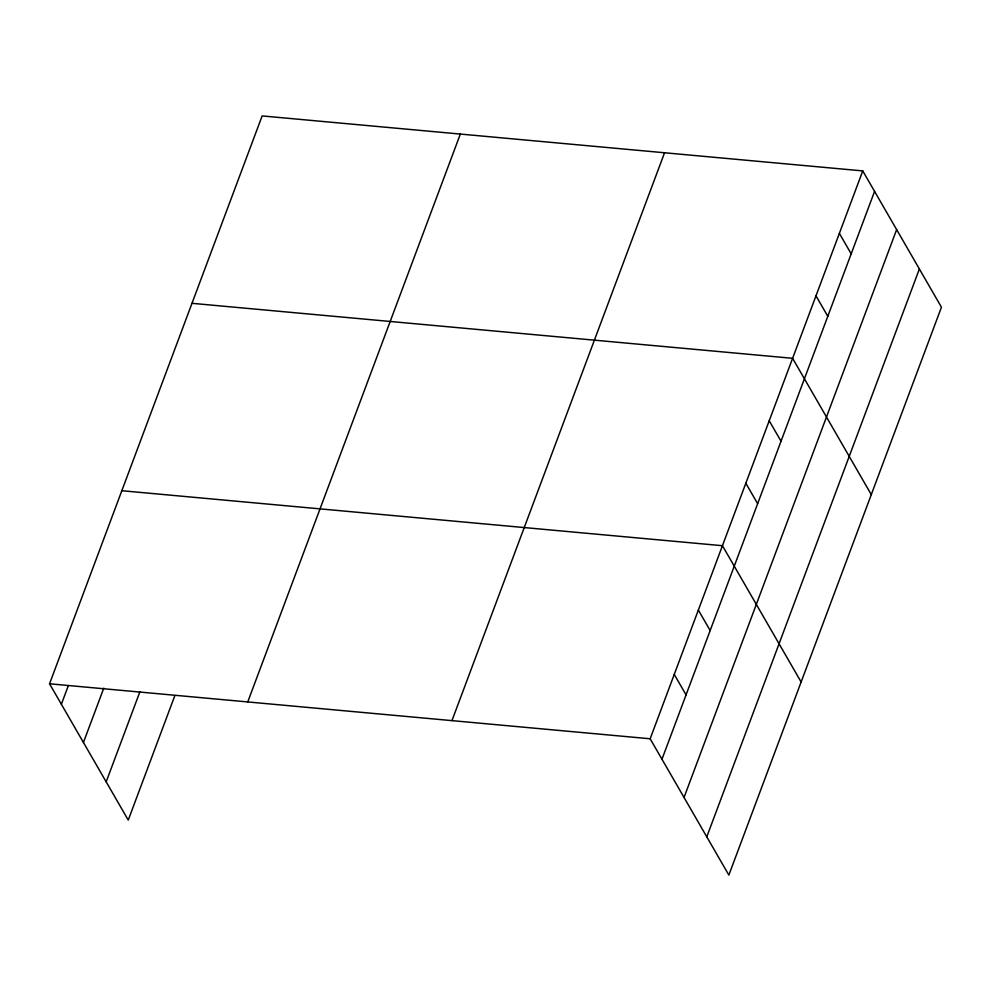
<?xml version="1.0" encoding="UTF-8"?>
<svg xmlns="http://www.w3.org/2000/svg" width="991" height="991" viewBox="0 0 991 991"><rect width="100%" height="100%" fill="white"/><g stroke="black" fill="none" stroke-linecap="round" stroke-linejoin="round"><path stroke-width="1.49" d="M174.825 695.67L128.248 820.09L49.55 683.79L262.144 115.922L862.752 170.91L941.45 307.21L728.856 875.078L650.158 738.778L862.752 170.91M61.368 704.254L68.329 685.661M83.43 742.482L103.782 688.138M106.173 781.862L139.904 691.768M247.75 701.938L460.344 134.07M451.958 720.63L664.552 152.763M661.976 759.242L874.57 191.374M684.038 797.47L896.644 229.602M706.781 836.85L919.375 268.982M191.994 303.32L792.602 358.308L871.287 494.608M121.831 490.718L722.439 545.707L801.137 682.006M49.55 683.79L650.158 738.778M839.365 233.368L851.182 253.845M815.989 295.838L827.795 316.302M769.214 420.766L781.032 441.23M745.827 483.236L757.644 503.701M698.345 610.06L710.163 630.524M674.252 674.425L686.069 694.889"/></g></svg>
